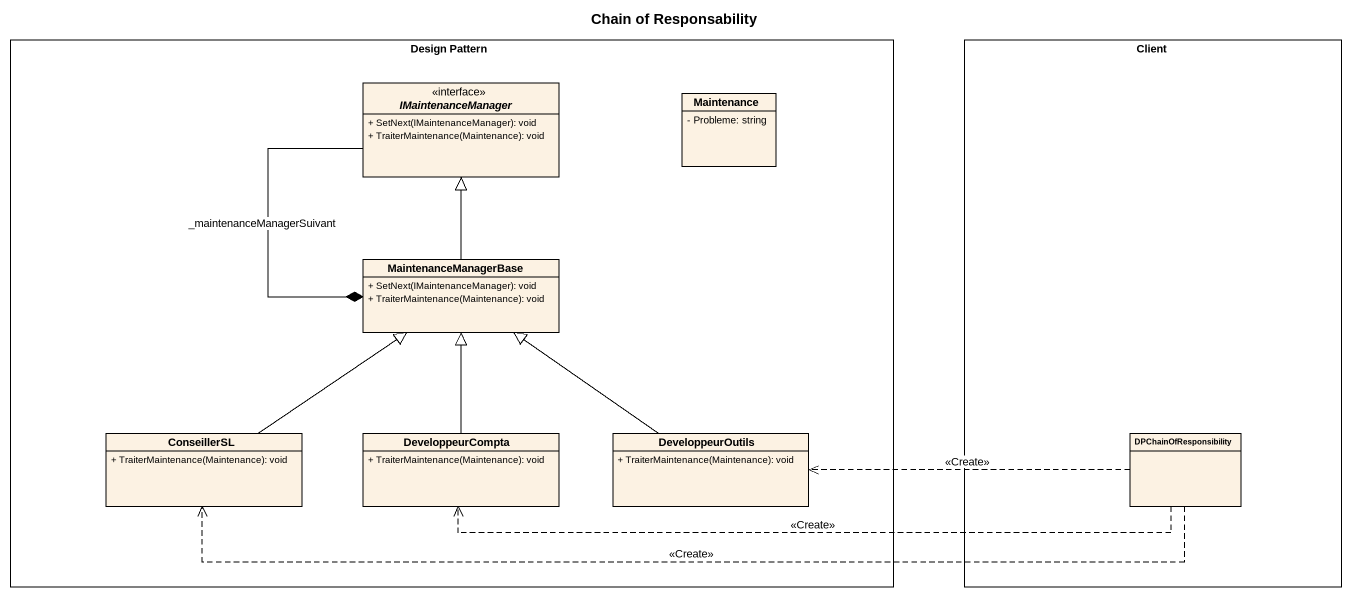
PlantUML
@startuml
title Chain of Responsability
hide circle
hide empty members
skinparam classAttributeIconSize 0
rectangle "Design Pattern" as Design_Pattern {
  interface IMaintenanceManager {
    + SetNext(IMaintenanceManager): void
    + TraiterMaintenance(Maintenance): void
  }
  class Maintenance {
    - Probleme: string
  }
  class MaintenanceManagerBase {
    + SetNext(IMaintenanceManager): void
    + TraiterMaintenance(Maintenance): void
  }
  class ConseillerSL {
    + TraiterMaintenance(Maintenance): void
  }
  class DeveloppeurCompta {
    + TraiterMaintenance(Maintenance): void
  }
  class DeveloppeurOutils {
    + TraiterMaintenance(Maintenance): void
  }
}
rectangle Client {
  class DPChainOfResponsibility
}
IMaintenanceManager --* MaintenanceManagerBase : _maintenanceManagerSuivant
MaintenanceManagerBase -up-|> IMaintenanceManager
ConseillerSL -up-|> MaintenanceManagerBase
DeveloppeurCompta -up-|> MaintenanceManagerBase
DeveloppeurOutils -up-|> MaintenanceManagerBase
DPChainOfResponsibility .left.> ConseillerSL : <<Create>>
DPChainOfResponsibility .left.> DeveloppeurCompta : <<Create>>
DPChainOfResponsibility .left.> DeveloppeurOutils : <<Create>>
@enduml
